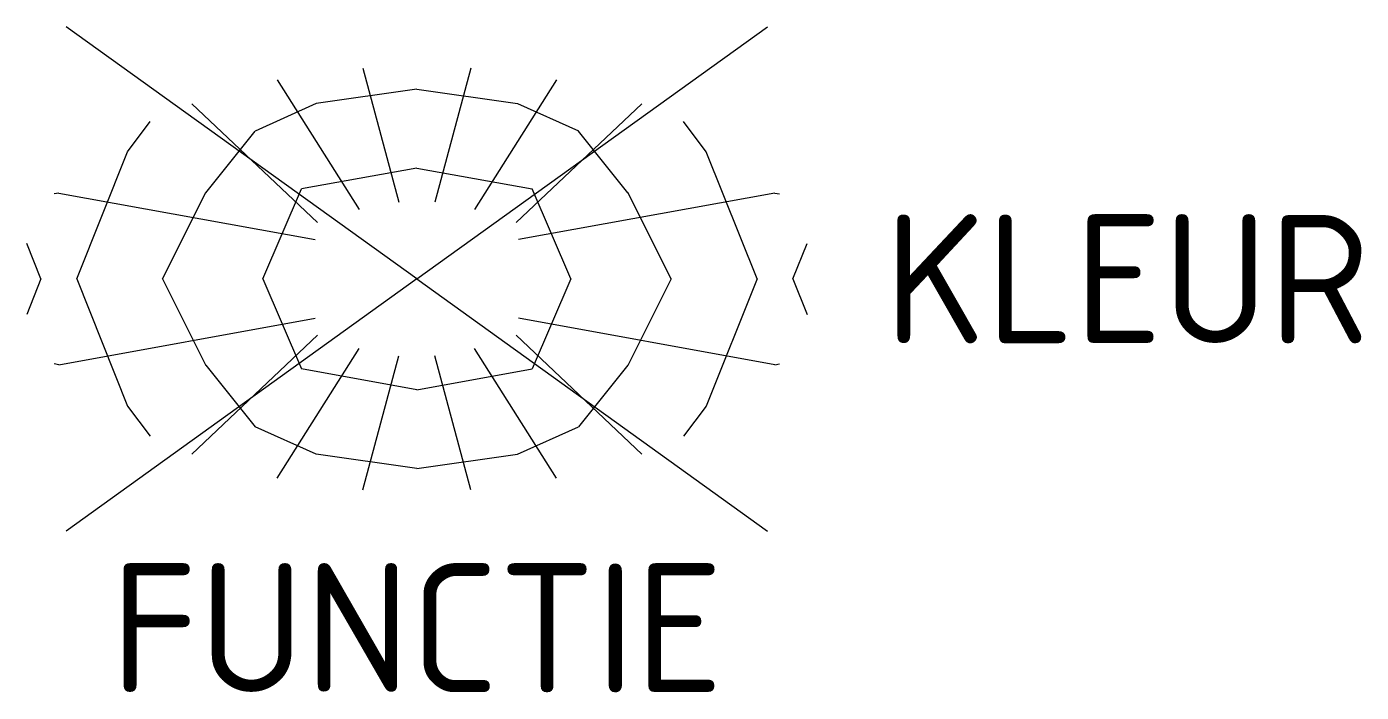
# Model space of a CAD drawing. Extents: x -5.4 to 13.2, y -5.8 to 3.5.
import ezdxf
from ezdxf.enums import TextEntityAlignment as Align

# ---------------------------------------------------------------- set-up
doc = ezdxf.new("R2010")
doc.units = 0
doc.styles.add('NLCS-ISO', font='NLCS-ISO.ttf')

msp = doc.modelspace()

# ---------------------------------------------------------------- linework, layer by layer
for p, q in [((0, 0), (-4.895, 3.524)), ((0, 0), (4.895, 3.524)), ((-0.753, 2.947), (-0.253, 1.074)), ((0.753, 2.947), (0.253, 1.073)), ((-1.95, 2.783), (-0.806, 0.971)), ((0, 2.65), (-1.407, 2.449)), ((0, 2.65), (1.407, 2.449)), ((1.95, 2.784), (0.806, 0.972)), ((-3.143, 2.447), (-1.386, 0.787)), ((-1.405, 2.45), (-2.257, 2.066)), ((3.143, 2.447), (1.386, 0.787)), ((1.405, 2.45), (2.257, 2.067)), ((-4.04, 1.775), (-3.723, 2.198)), ((-2.945, 1.205), (-2.258, 2.064)), ((2.945, 1.205), (2.258, 2.064)), ((4.04, 1.775), (3.723, 2.198)), ((-4.75, 0), (-4.04, 1.775)), ((4.75, 0), (4.04, 1.775)), ((0, 1.55), (-1.611, 1.257)), ((0, 1.55), (1.611, 1.257)), ((-5, 1.2), (-5.065, 1.188)), ((-5, 1.2), (-1.419, 0.549)), ((-3.55, 0), (-2.947, 1.207)), ((-2.15, 0), (-1.611, 1.257)), ((5, 1.2), (1.419, 0.549)), ((2.15, 0), (1.611, 1.257)), ((3.55, 0), (2.947, 1.207)), ((5, 1.2), (5.065, 1.188)), ((-5.25, 0), (-5.448, 0.495)), ((5.25, 0), (5.448, 0.495)), ((0, 0), (-4.895, -3.524)), ((0, 0), (4.895, -3.524)), ((-5.25, 0), (-5.448, -0.495)), ((-4.75, 0), (-4.04, -1.775)), ((-3.55, 0), (-2.947, -1.207)), ((-2.15, 0), (-1.611, -1.257)), ((2.15, 0), (1.611, -1.257)), ((3.55, 0), (2.947, -1.207)), ((4.75, 0), (4.04, -1.775)), ((5.25, 0), (5.448, -0.495)), ((-5, -1.2), (-1.419, -0.549)), ((5, -1.2), (1.419, -0.549)), ((-3.143, -2.447), (-1.386, -0.787)), ((3.143, -2.447), (1.386, -0.787)), ((-1.95, -2.784), (-0.806, -0.972)), ((-0.753, -2.947), (-0.253, -1.074)), ((0.753, -2.947), (0.253, -1.073)), ((1.95, -2.784), (0.806, -0.972)), ((-5, -1.2), (-5.065, -1.188)), ((-2.945, -1.205), (-2.258, -2.064)), ((0, -1.55), (-1.611, -1.257)), ((0, -1.55), (1.611, -1.257)), ((2.945, -1.205), (2.258, -2.064)), ((5, -1.2), (5.065, -1.188)), ((-4.04, -1.775), (-3.723, -2.198)), ((4.04, -1.775), (3.723, -2.198)), ((-1.405, -2.45), (-2.258, -2.066)), ((1.405, -2.45), (2.258, -2.067)), ((0, -2.65), (-1.407, -2.449)), ((0, -2.65), (1.407, -2.449))]:
    msp.add_line(p, q)

# ---------------------------------------------------------------- texts
at = {"style": 'NLCS-ISO'}
msp.add_attdef('KLEUR', text='', height=1.8, dxfattribs=at).set_placement((6.525, 0), align=Align.MIDDLE_LEFT)
at = {"style": 'NLCS-ISO', "flags": 1}
msp.add_attdef('FUNCTIE', text='', height=1.8, dxfattribs=at).set_placement((0, -3.975), align=Align.TOP_CENTER)

doc.saveas('drawing.dxf')
